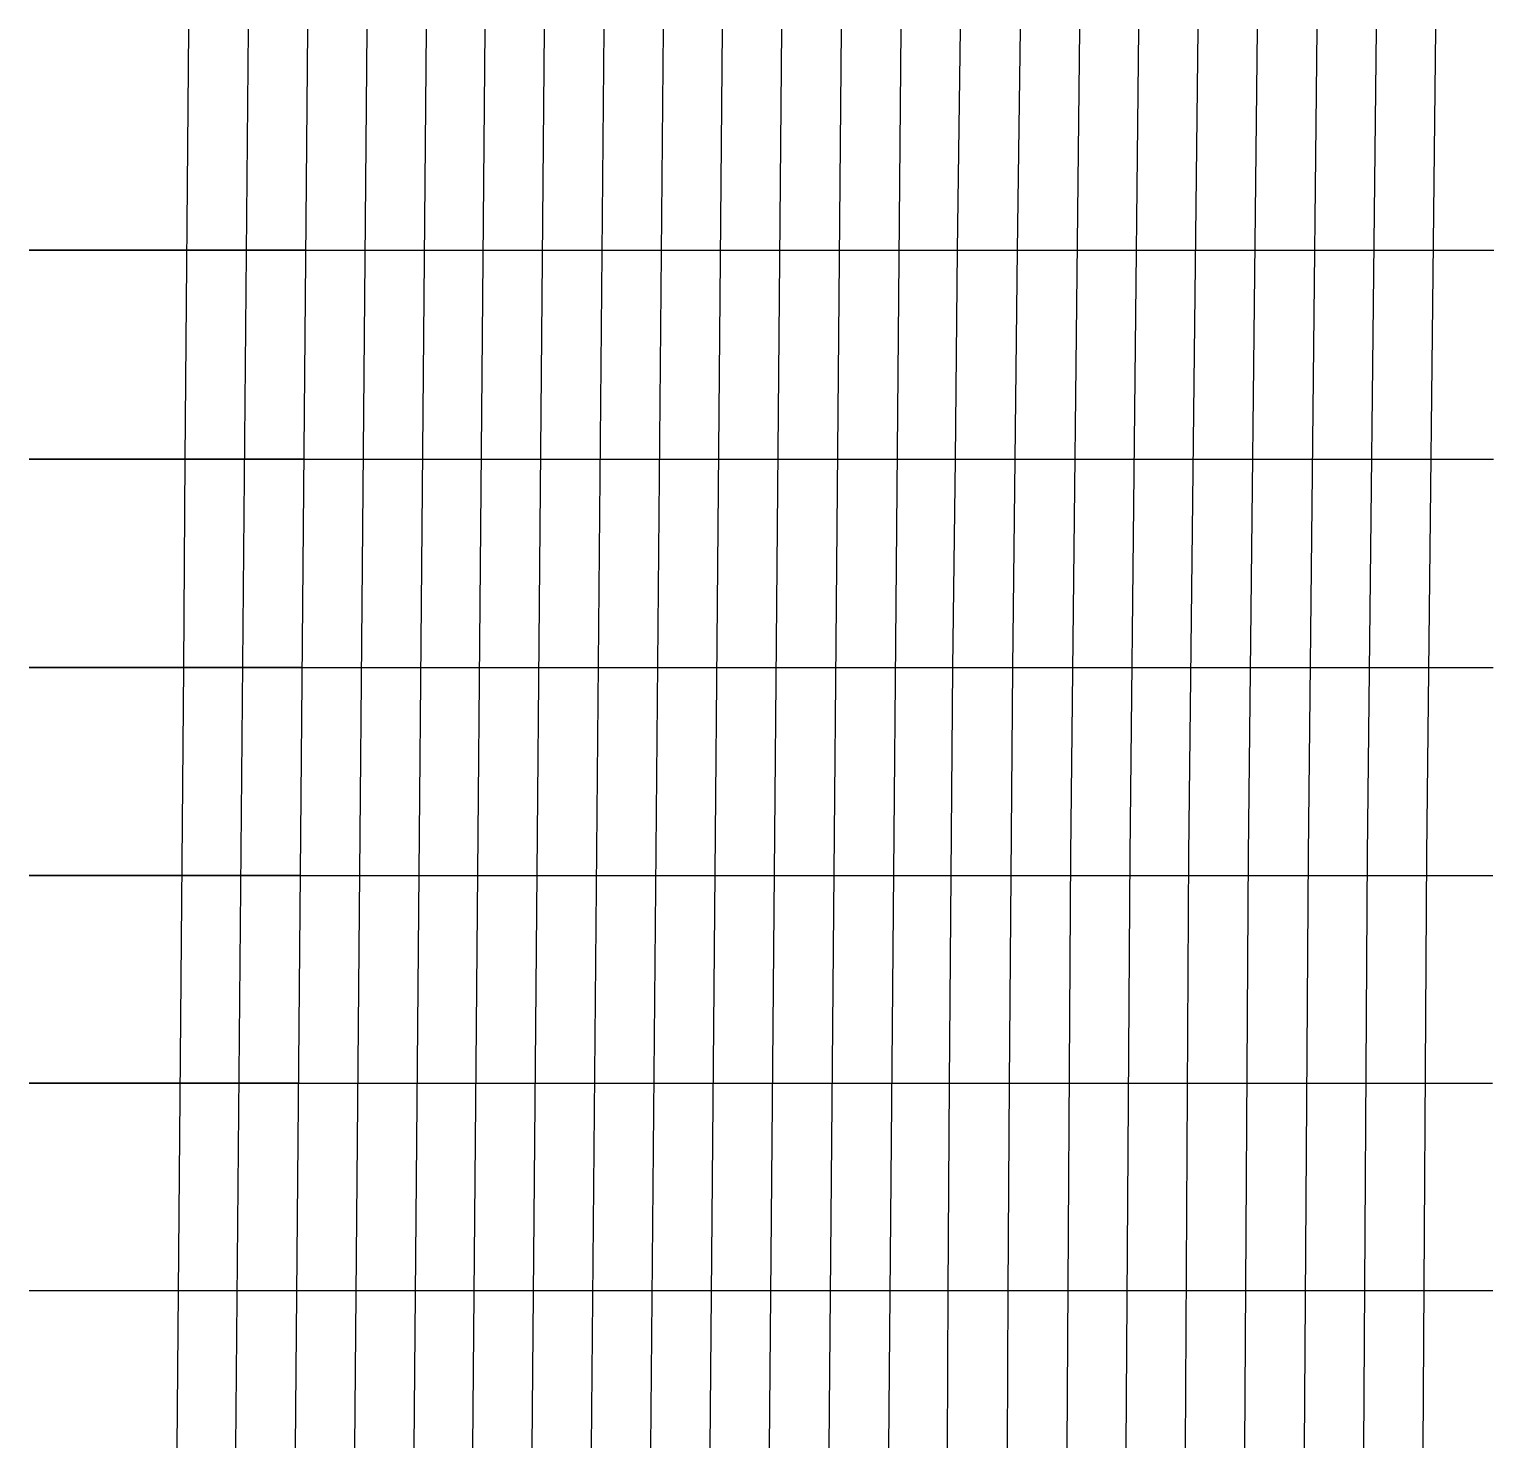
# Model space of a CAD drawing. Extents: x -85 to 54, y -66 to 70.
import ezdxf

# ---------------------------------------------------------------- set-up
doc = ezdxf.new("R2010")
doc.units = 0
doc.header["$MEASUREMENT"] = 0
doc.layers.add('-_METAL', color=5, linetype='CONTINUOUS')
doc.layers.add('__METAL', color=6, linetype='CONTINUOUS')

msp = doc.modelspace()

# ---------------------------------------------------------------- linework, layer by layer
at = {"layer": '-_METAL'}
for points in [[(-85.23, 48.5), (54.16, 48.5)], [(-85.23, 28.59), (54.13, 28.59)], [(-85.23, 8.76), (54.1, 8.76)], [(-85.23, -11.04), (54.07, -11.04)], [(-85.23, -30.8), (54.05, -30.8)], [(-85.23, -50.54), (54.08, -50.54)], [(-85.23, -50.54), (54.08, -50.54)]]:
    msp.add_lwpolyline(points, dxfattribs=at)
at = {"layer": '__METAL'}
for p, q in [((-65.56, -65.5), (-64.38, 69.51)), ((-59.89, -65.5), (-58.72, 69.51)), ((-53.09, 69.51), (-54.26, -65.5)), ((-47.46, 69.51), (-48.63, -65.5)), ((-43, -65.5), (-41.83, 69.51)), ((-37.37, -65.5), (-36.19, 69.51)), ((-30.54, 69.51), (-31.74, -65.5)), ((-24.9, 69.51), (-26.09, -65.5)), ((-20.43, -65.5), (-19.25, 69.51)), ((-14.78, -65.5), (-13.61, 69.51)), ((-7.94, 69.51), (-9.13, -65.5)), ((-2.27, 69.51), (-3.46, -65.5)), ((-58.9, 48.5), (-85.23, 48.5)), ((31.46, 48.5), (54.16, 48.5)), ((-59.08, 28.59), (-85.23, 28.59)), ((-59.25, 8.76), (-85.23, 8.76)), ((-59.42, -11.04), (-85.23, -11.04)), ((-59.59, -30.8), (-85.23, -30.8))]:
    msp.add_line(p, q, dxfattribs=at)
for points in [[(-71.17, -65.5), (-70.52, 8.76), (-70.39, 28.59), (-70.05, 69.51)], [(2.17, -65.5), (2.24, -50.54), (2.37, -30.8), (2.69, 8.76), (2.92, 28.59), (3.12, 48.5), (3.42, 69.51)], [(7.87, -65.5), (7.94, -50.54), (8.07, -30.8), (8.38, 8.76), (8.61, 28.59), (8.82, 48.5), (9.12, 69.51)], [(14.74, 69.51), (13.89, -9.04), (13.54, -65.5)], [(20.36, 69.51), (19.51, -9.04), (19.16, -65.5)], [(24.81, -65.5), (25.15, -9.04), (26.03, 69.51)], [(30.47, -65.5), (30.82, -9.04), (31.69, 69.51)], [(37.33, 69.51), (36.49, -9.04), (36.13, -65.5)], [(42.97, 69.51), (42.13, -9.04), (41.77, -65.5)], [(48.61, 69.51), (47.77, -9.04), (47.41, -65.5)]]:
    msp.add_lwpolyline(points, dxfattribs=at)

doc.saveas('drawing.dxf')
